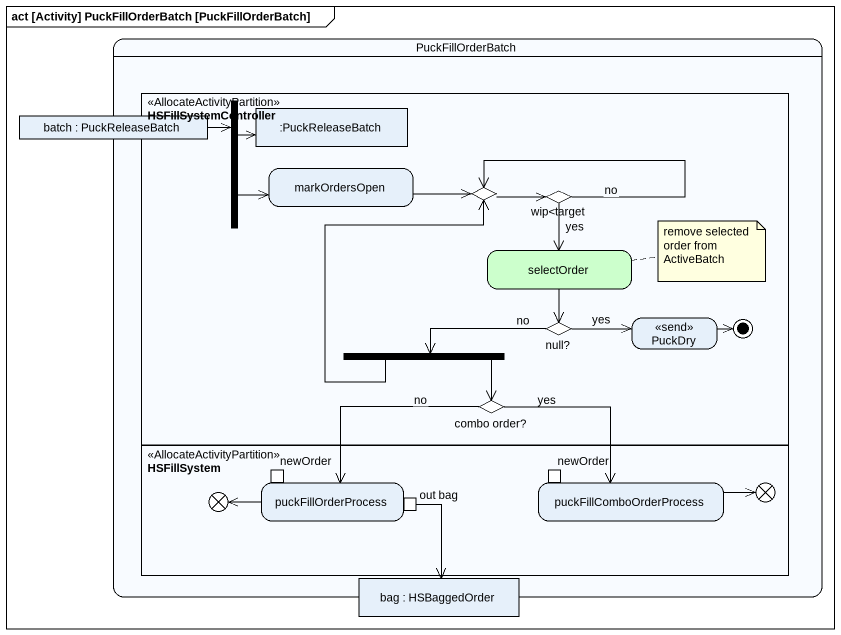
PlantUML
@startuml
mainframe act [Activity] PuckFillOrderBatch [PuckFillOrderBatch]
hide empty description
state PuckFillOrderBatch {
  state HSFillSystemController <<AllocateActivityPartition>> {
    state fork1 <<fork>>
    state ":PuckReleaseBatch" as PuckReleaseBatch <<object>>
    state markOrdersOpen
    state choice1 <<choice>>
    state "wip<target" as wip_target <<choice>>
    state selectOrder #CCFFCC
    state "null?" as null <<choice>> #99FF99
    state PuckDry <<send>>
    state fork2 <<fork>>
    state "combo order?" as combo_order <<choice>> #99FF99
    PuckDry -right-> [*]
  }
  state "batch : PuckReleaseBatch" as batch <<object>>
  state HSFillSystem <<AllocateActivityPartition>> {
    state puckFillOrderProcess {
      state newOrder <<inputPin>>
      state "out bag" as out_bag <<outputPin>>
    }
    state puckFillComboOrderProcess {
      state "newOrder" as newOrder_2 <<inputPin>>
    }
    state flowfinal1 <<end>>
    state flowfinal2 <<end>>
  }
  state "bag : HSBaggedOrder" as bag <<object>>
}
fork1 -right-> PuckReleaseBatch
fork1 -right-> markOrdersOpen
batch -right-> fork1
markOrdersOpen -right-> choice1
choice1 -right-> wip_target
wip_target -left-> choice1 : no
wip_target --> selectOrder : yes
selectOrder --> null
null -right-> PuckDry : yes
null -left-> fork2 : no
fork2 -up-> choice1
fork2 --> combo_order
combo_order -left-> puckFillOrderProcess : no
combo_order --> puckFillComboOrderProcess : yes
puckFillOrderProcess -left-> flowfinal2
puckFillComboOrderProcess -right-> flowfinal1
out_bag --> bag
note right of selectOrder : remove selected order from ActiveBatch
@enduml
